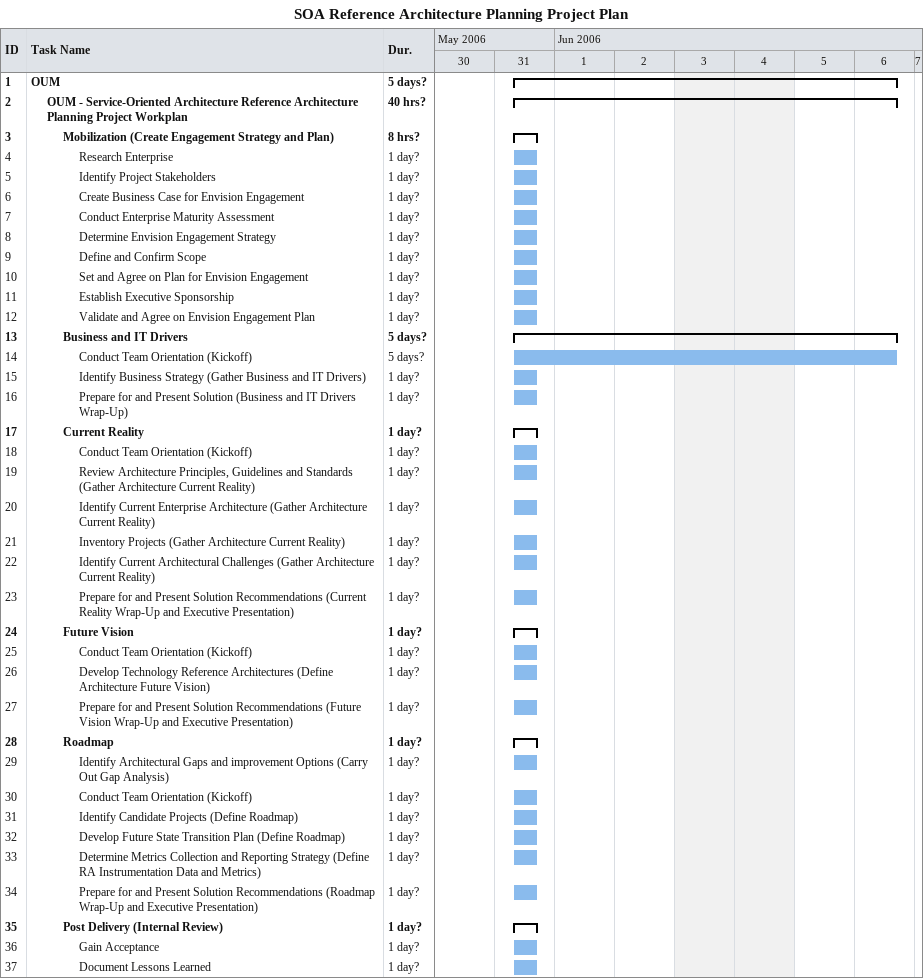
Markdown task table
SOA Reference Architecture Planning Project Plan

| ID | Level | Task | Duration | Start | Finish |
|---|---|---|---|---|---|
| 1 | 1 | **OUM** | 5d? | 2006-05-31 | 2006-06-06 |
| 2 | 2 | **OUM - Service-Oriented Architecture Reference Architecture Planning Project Workplan** | 40h? | 2006-05-31 | 2006-06-06 |
| 3 | 3 | **Mobilization (Create Engagement Strategy and Plan)** | 8h? | 2006-05-31 | 2006-05-31 |
| 4 | 4 | Research Enterprise | 1d? | 2006-05-31 | 2006-05-31 |
| 5 | 4 | Identify Project Stakeholders | 1d? | 2006-05-31 | 2006-05-31 |
| 6 | 4 | Create Business Case for Envision Engagement | 1d? | 2006-05-31 | 2006-05-31 |
| 7 | 4 | Conduct Enterprise Maturity Assessment | 1d? | 2006-05-31 | 2006-05-31 |
| 8 | 4 | Determine Envision Engagement Strategy | 1d? | 2006-05-31 | 2006-05-31 |
| 9 | 4 | Define and Confirm Scope | 1d? | 2006-05-31 | 2006-05-31 |
| 10 | 4 | Set and Agree on Plan for Envision Engagement | 1d? | 2006-05-31 | 2006-05-31 |
| 11 | 4 | Establish Executive Sponsorship | 1d? | 2006-05-31 | 2006-05-31 |
| 12 | 4 | Validate and Agree on Envision Engagement Plan | 1d? | 2006-05-31 | 2006-05-31 |
| 13 | 3 | **Business and IT Drivers** | 5d? | 2006-05-31 | 2006-06-06 |
| 14 | 4 | Conduct Team Orientation (Kickoff) | 5d? | 2006-05-31 | 2006-06-06 |
| 15 | 4 | Identify Business Strategy (Gather Business and IT Drivers) | 1d? | 2006-05-31 | 2006-05-31 |
| 16 | 4 | Prepare for and Present Solution (Business and IT Drivers Wrap-Up) | 1d? | 2006-05-31 | 2006-05-31 |
| 17 | 3 | **Current Reality** | 1d? | 2006-05-31 | 2006-05-31 |
| 18 | 4 | Conduct Team Orientation (Kickoff) | 1d? | 2006-05-31 | 2006-05-31 |
| 19 | 4 | Review Architecture Principles, Guidelines and Standards (Gather Architecture Current Reality) | 1d? | 2006-05-31 | 2006-05-31 |
| 20 | 4 | Identify Current Enterprise Architecture (Gather Architecture Current Reality) | 1d? | 2006-05-31 | 2006-05-31 |
| 21 | 4 | Inventory Projects (Gather Architecture Current Reality) | 1d? | 2006-05-31 | 2006-05-31 |
| 22 | 4 | Identify Current Architectural Challenges (Gather Architecture Current Reality) | 1d? | 2006-05-31 | 2006-05-31 |
| 23 | 4 | Prepare for and Present Solution Recommendations (Current Reality Wrap-Up and Executive Presentation) | 1d? | 2006-05-31 | 2006-05-31 |
| 24 | 3 | **Future Vision** | 1d? | 2006-05-31 | 2006-05-31 |
| 25 | 4 | Conduct Team Orientation (Kickoff) | 1d? | 2006-05-31 | 2006-05-31 |
| 26 | 4 | Develop Technology Reference Architectures (Define Architecture Future Vision) | 1d? | 2006-05-31 | 2006-05-31 |
| 27 | 4 | Prepare for and Present Solution Recommendations (Future Vision Wrap-Up and Executive Presentation) | 1d? | 2006-05-31 | 2006-05-31 |
| 28 | 3 | **Roadmap** | 1d? | 2006-05-31 | 2006-05-31 |
| 29 | 4 | Identify Architectural Gaps and improvement Options (Carry Out Gap Analysis) | 1d? | 2006-05-31 | 2006-05-31 |
| 30 | 4 | Conduct Team Orientation (Kickoff) | 1d? | 2006-05-31 | 2006-05-31 |
| 31 | 4 | Identify Candidate Projects (Define Roadmap) | 1d? | 2006-05-31 | 2006-05-31 |
| 32 | 4 | Develop Future State Transition Plan (Define Roadmap) | 1d? | 2006-05-31 | 2006-05-31 |
| 33 | 4 | Determine Metrics Collection and Reporting Strategy (Define RA Instrumentation Data and Metrics) | 1d? | 2006-05-31 | 2006-05-31 |
| 34 | 4 | Prepare for and Present Solution Recommendations (Roadmap Wrap-Up and Executive Presentation) | 1d? | 2006-05-31 | 2006-05-31 |
| 35 | 3 | **Post Delivery (Internal Review)** | 1d? | 2006-05-31 | 2006-05-31 |
| 36 | 4 | Gain Acceptance | 1d? | 2006-05-31 | 2006-05-31 |
| 37 | 4 | Document Lessons Learned | 1d? | 2006-05-31 | 2006-05-31 |
